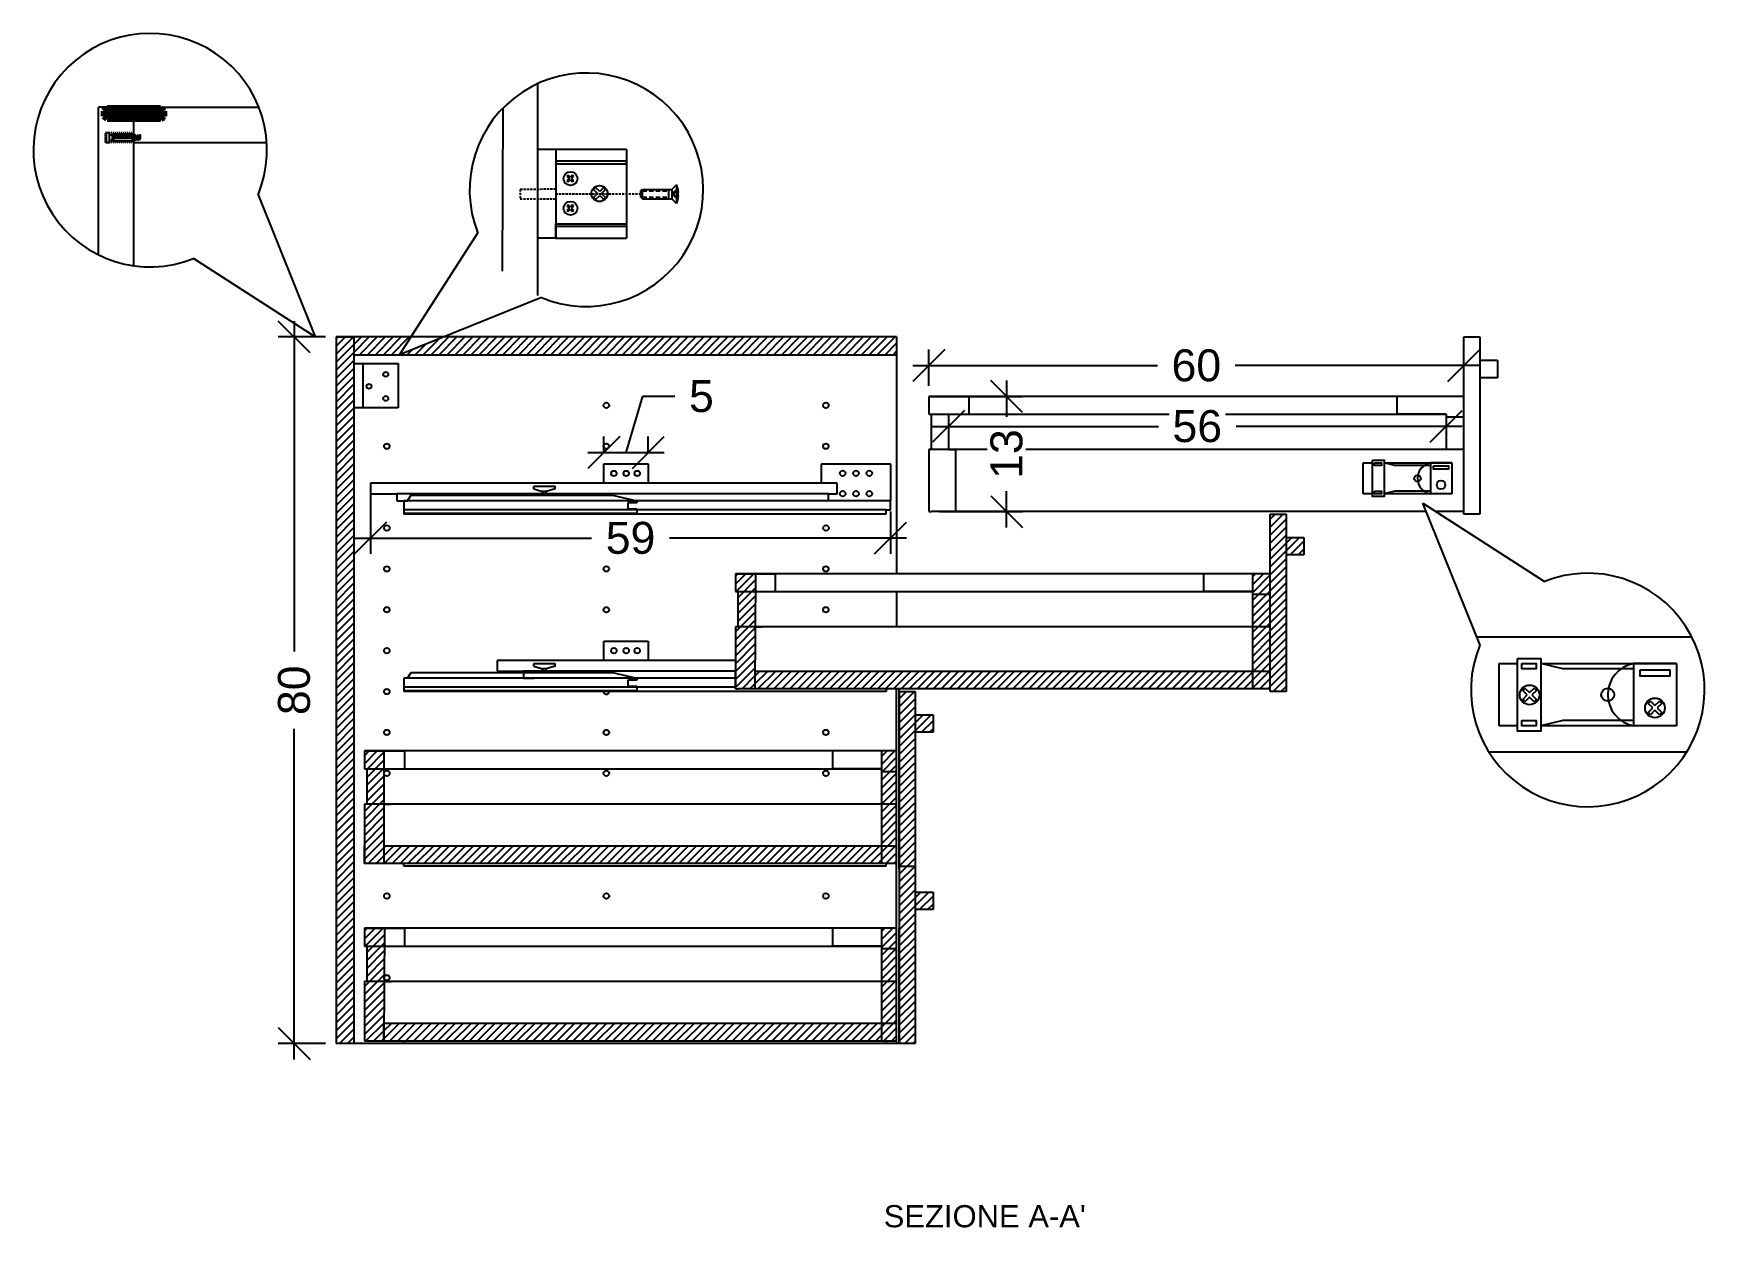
# Model space of a CAD drawing. Header units: millimetres. Extents: x 41 to 499, y 1474 to 1753.
# Drawn here: x 310.1 to 498.5, y 1618.8 to 1753.5 of the extents above; entities that cross this region are included whole.
import ezdxf

# ---------------------------------------------------------------- set-up
doc = ezdxf.new("R2010")
doc.units = ezdxf.units.MM
for name, pattern in [('HIDDEN', [0.375, 0.25, -0.125]), ('HIDDEN2', [0.1875, 0.125, -0.0625]), ('TRATTEGGIATO', [0.75, 0.5, -0.25])]:
    doc.linetypes.add(name, pattern=pattern)
for name, color, linetype in [('ARREDI', 1, 'Continuous'), ('CAMPITURE', 4, 'Continuous'), ('DETTAGLI', 9, 'Continuous'), ('QUOTE', 3, 'Continuous'), ('TRATTEGGIO', 5, 'HIDDEN'), ('VITI E CERNIERE', 8, 'Continuous')]:
    doc.layers.add(name, color=color, linetype=linetype)
doc.styles.add('ARIAL', font='arial.ttf')
doc.dimstyles.new('TICK_36', dxfattribs={"dimtxt": 3.6, "dimasz": 3.6, "dimexe": 1.8, "dimexo": 1.2, "dimgap": 1.8, "dimtad": 0, "dimdec": 0, "dimzin": 0, "dimdsep": 46, "dimtxsty": 'ARIAL', "dimblk": 'OBLIQUE', "dimcen": 1.8, "dimdle": 1.8, "dimclrd": 256, "dimclrt": 256, "dimadec": 0, "dimazin": 0, "dimtfac": 1, "dimtdec": 0, "dimtmove": 1, "dimatfit": 3, "dimldrblk": 'OPEN90', "dimfxl": 1, "dimtfill": 1, "dimtolj": 1, "dimtzin": 0, "dimarcsym": 0})

# ---------------------------------------------------------------- blocks, each defined once
blk = doc.blocks.new('tassello')
at = {"layer": 'VITI E CERNIERE', "linetype": 'ByBlock', "lineweight": 100}
for p, q in [((0, 0.51), (0.21, 0.7)), ((0, 0.51), (0, 0.18)), ((0.21, 0), (0, 0.18)), ((0.21, 0.7), (3.71, 0.7)), ((0.21, 0.7), (0.21, 0)), ((0.21, 0.7), (0.21, 0.52)), ((0.21, 0.52), (0.75, 0.52)), ((0.21, 0.35), (0.9, 0.35)), ((0.9, 0.17), (0.21, 0.17)), ((0.75, 0.52), (3.71, 0.52)), ((0.9, 0.35), (0.9, 0.35)), ((0.9, 0.35), (3.71, 0.35)), ((0.9, 0.17), (3.71, 0.17)), ((3.92, 0.51), (3.71, 0.7)), ((3.71, 0.7), (3.71, 0)), ((3.71, 0), (3.92, 0.18)), ((3.92, 0.51), (3.92, 0.18)), ((3.71, 0), (0.21, 0))]:
    blk.add_line(p, q, dxfattribs=at)
blk = doc.blocks.new('vitetassello')
at = {"layer": 'VITI E CERNIERE'}
for p, q in [((-0.13, 0.382), (-0.13, 1.582)), ((-0.13, 1.582), (-0.056, 1.582)), ((-0.13, 1.502), (0.312, 1.502)), ((-0.091, 0.462), (-0.091, 1.502)), ((-0.056, 1.758), (-0.056, 1.582)), ((-0.056, 1.582), (0.227, 1.582)), ((0.058, 0.462), (0.058, 1.502)), ((0.128, 0.462), (0.128, 1.502)), ((0.227, 1.582), (0.239, 1.582)), ((0.239, 1.758), (0.239, 1.582)), ((0.239, 1.582), (0.312, 1.582)), ((0.27, 1.502), (0.27, 0.462)), ((0.312, 1.582), (0.312, 0.382)), ((0.312, 1.502), (0.312, 1.502)), ((-0.13, 0.462), (0.312, 0.462)), ((0.312, 0.382), (-0.13, 0.382)), ((0, 0.348), (0, 0.271)), ((0, 0.212), (0, 0.136)), ((0, 0.077), (0, 0)), ((0.093, 0.462), (0.058, 0.462)), ((0.076, 0.462), (0.111, 0.462)), ((0.093, 0.462), (0.128, 0.462)), ((0.186, 0.382), (0.186, 0.357)), ((0.186, 0.298), (0.186, 0.221)), ((0.186, 0.162), (0.186, 0.086)), ((0.186, 0), (0.186, 0.027)), ((0, 0), (0.186, 0))]:
    blk.add_line(p, q, dxfattribs=at)
blk.add_lwpolyline([(0.364, 1.758), (0.364, 1.935), (-0.181, 1.935), (-0.181, 1.758)], close=True, dxfattribs=at)
for points in [[(-0.057, 0.271), (0, 0.212), (0.186, 0.162), (0.243, 0.162), (-0.057, 0.271), (0, 0.271), (0.186, 0.221), (0.243, 0.162)], [(-0.057, 0.136), (0, 0.077), (0.186, 0.027), (0.243, 0.027), (-0.057, 0.136), (0, 0.136), (0.186, 0.086), (0.243, 0.027)], [(-0.033, 0.382), (0, 0.348), (0.186, 0.298), (0.243, 0.298), (0.012, 0.382)], [(0.093, 0.382), (0.186, 0.357), (0.243, 0.298)]]:
    blk.add_lwpolyline(points, dxfattribs=at)
blk = doc.blocks.new('_Oblique')
at = {"color": 0, "linetype": 'ByBlock', "lineweight": -2}
blk.add_line((-0.5, -0.5), (0.5, 0.5), dxfattribs=at)
blk = doc.blocks.new('*D27')
at = {"layer": 'Defpoints', "color": 0, "transparency": 16777216}
for p in [(471.36, 1716.03), (411.06, 1712.55), (471.36, 1712.55)]:
    blk.add_point(p, dxfattribs=at)
at = {"layer": 'QUOTE', "color": 0, "lineweight": -2, "transparency": 16777216}
for p, q in [((411.06, 1713.75), (411.06, 1717.83)), ((471.36, 1713.75), (471.36, 1717.83))]:
    blk.add_line(p, q, dxfattribs=at)
at = {"layer": 'QUOTE', "lineweight": -2, "transparency": 16777216}
for p, q in [((409.26, 1716.03), (436.83, 1716.03)), ((473.16, 1716.03), (445.6, 1716.03))]:
    blk.add_line(p, q, dxfattribs=at)
at = {"layer": 'QUOTE', "lineweight": -2, "transparency": 16777216, "xscale": 3.6, "yscale": 3.6, "zscale": 3.6, "rotation": 180}
blk.add_blockref('_Oblique', (411.06, 1716.03), dxfattribs=at)
at = {"layer": 'QUOTE', "lineweight": -2, "transparency": 16777216, "xscale": 3.6, "yscale": 3.6, "zscale": 3.6}
blk.add_blockref('_Oblique', (471.36, 1716.03), dxfattribs=at)
at = {"layer": 'QUOTE', "transparency": 16777216, "insert": (441.21, 1716.03), "char_height": 3.6, "attachment_point": 5, "style": 'ARIAL', "bg_fill": 3, "box_fill_scale": 1.1, "bg_fill_color": 256, "bg_fill_true_color": 13158600, "bg_fill_transparency": 0}
blk.add_mtext('\\A1;60', dxfattribs=at)
blk = doc.blocks.new('_Open90')
at = {"color": 0, "linetype": 'ByBlock', "lineweight": -2}
for p, q in [((0, 0), (-1, 0)), ((-0.5, 0.5), (0, 0)), ((0, 0), (-0.5, -0.5))]:
    blk.add_line(p, q, dxfattribs=at)
blk = doc.blocks.new('*D28')
at = {"layer": 'Defpoints', "color": 0, "transparency": 16777216}
for p in [(411.06, 1712.55), (411.06, 1699.55), (419.82, 1699.55)]:
    blk.add_point(p, dxfattribs=at)
at = {"layer": 'QUOTE', "lineweight": -2, "transparency": 16777216}
for p, q in [((419.82, 1714.35), (419.82, 1710.26)), ((419.82, 1697.75), (419.82, 1701.84))]:
    blk.add_line(p, q, dxfattribs=at)
at = {"layer": 'QUOTE', "color": 0, "lineweight": -2, "transparency": 16777216}
for p, q in [((412.26, 1712.55), (421.62, 1712.55)), ((412.26, 1699.55), (421.62, 1699.55))]:
    blk.add_line(p, q, dxfattribs=at)
at = {"layer": 'QUOTE', "lineweight": -2, "transparency": 16777216, "xscale": 3.6, "yscale": 3.6, "zscale": 3.6}
for p, rotation in [((419.82, 1712.55), 90), ((419.82, 1699.55), 270)]:
    blk.add_blockref('_Oblique', p, dxfattribs=dict(at, rotation=rotation))
at = {"layer": 'QUOTE', "transparency": 16777216, "insert": (419.82, 1706.05), "char_height": 3.6, "attachment_point": 5, "rotation": 90, "style": 'ARIAL', "bg_fill": 3, "box_fill_scale": 1.1, "bg_fill_color": 256, "bg_fill_true_color": 13158600, "bg_fill_transparency": 0}
blk.add_mtext('\\A1;13', dxfattribs=at)
blk = doc.blocks.new('*D29')
at = {"layer": 'Defpoints', "color": 0, "transparency": 16777216}
for p in [(413.26, 1710.55), (469.36, 1710.55), (469.36, 1709.17)]:
    blk.add_point(p, dxfattribs=at)
at = {"layer": 'QUOTE', "lineweight": -2, "transparency": 16777216}
for p, q in [((411.46, 1709.17), (436.94, 1709.17)), ((471.16, 1709.17), (445.69, 1709.17))]:
    blk.add_line(p, q, dxfattribs=at)
at = {"layer": 'QUOTE', "color": 0, "lineweight": -2, "transparency": 16777216}
for p, q in [((413.26, 1709.35), (413.26, 1707.37)), ((469.36, 1709.35), (469.36, 1707.37))]:
    blk.add_line(p, q, dxfattribs=at)
at = {"layer": 'QUOTE', "lineweight": -2, "transparency": 16777216, "xscale": 3.6, "yscale": 3.6, "zscale": 3.6, "rotation": 180}
blk.add_blockref('_Oblique', (413.26, 1709.17), dxfattribs=at)
at = {"layer": 'QUOTE', "lineweight": -2, "transparency": 16777216, "xscale": 3.6, "yscale": 3.6, "zscale": 3.6}
blk.add_blockref('_Oblique', (469.36, 1709.17), dxfattribs=at)
at = {"layer": 'QUOTE', "transparency": 16777216, "insert": (441.31, 1709.17), "char_height": 3.6, "attachment_point": 5, "style": 'ARIAL', "bg_fill": 3, "box_fill_scale": 1.1, "bg_fill_color": 256, "bg_fill_true_color": 13158600, "bg_fill_transparency": 0}
blk.add_mtext('\\A1;56', dxfattribs=at)
blk = doc.blocks.new('*D30')
at = {"layer": 'Defpoints', "color": 0, "transparency": 16777216}
for p in [(344.22, 1719.25), (339.49, 1639.55), (344.22, 1639.55)]:
    blk.add_point(p, dxfattribs=at)
at = {"layer": 'QUOTE', "lineweight": -2, "transparency": 16777216}
for p, q in [((339.49, 1721.05), (339.49, 1683.77)), ((339.49, 1637.75), (339.49, 1675.03))]:
    blk.add_line(p, q, dxfattribs=at)
at = {"layer": 'QUOTE', "color": 0, "lineweight": -2, "transparency": 16777216}
for p, q in [((343.02, 1719.25), (337.69, 1719.25)), ((343.02, 1639.55), (337.69, 1639.55))]:
    blk.add_line(p, q, dxfattribs=at)
at = {"layer": 'QUOTE', "lineweight": -2, "transparency": 16777216, "xscale": 3.6, "yscale": 3.6, "zscale": 3.6}
for p, rotation in [((339.49, 1719.25), 90), ((339.49, 1639.55), 270)]:
    blk.add_blockref('_Oblique', p, dxfattribs=dict(at, rotation=rotation))
at = {"layer": 'QUOTE', "transparency": 16777216, "insert": (339.49, 1679.4), "char_height": 3.6, "attachment_point": 5, "rotation": 90, "style": 'ARIAL', "bg_fill": 3, "box_fill_scale": 1.1, "bg_fill_color": 256, "bg_fill_true_color": 13158600, "bg_fill_transparency": 0}
blk.add_mtext('\\A1;80', dxfattribs=at)
blk = doc.blocks.new('*D31')
at = {"layer": 'Defpoints', "color": 0, "transparency": 16777216}
for p in [(379.42, 1706.23), (374.42, 1704.95), (379.42, 1704.95)]:
    blk.add_point(p, dxfattribs=at)
at = {"layer": 'QUOTE', "lineweight": -2, "transparency": 16777216}
for p, q in [((376.92, 1706.23), (378.81, 1712.56)), ((378.81, 1712.56), (382.41, 1712.56)), ((372.62, 1706.23), (381.22, 1706.23))]:
    blk.add_line(p, q, dxfattribs=at)
at = {"layer": 'QUOTE', "color": 0, "lineweight": -2, "transparency": 16777216}
for p, q in [((374.42, 1706.15), (374.42, 1708.03)), ((379.42, 1706.15), (379.42, 1708.03))]:
    blk.add_line(p, q, dxfattribs=at)
at = {"layer": 'QUOTE', "lineweight": -2, "transparency": 16777216, "xscale": 3.6, "yscale": 3.6, "zscale": 3.6, "rotation": 180}
blk.add_blockref('_Oblique', (374.42, 1706.23), dxfattribs=at)
at = {"layer": 'QUOTE', "lineweight": -2, "transparency": 16777216, "xscale": 3.6, "yscale": 3.6, "zscale": 3.6}
blk.add_blockref('_Oblique', (379.42, 1706.23), dxfattribs=at)
at = {"layer": 'QUOTE', "transparency": 16777216, "insert": (385.41, 1712.56), "char_height": 3.6, "attachment_point": 5, "style": 'ARIAL', "bg_fill": 3, "box_fill_scale": 1.1, "bg_fill_color": 256, "bg_fill_true_color": 13158600, "bg_fill_transparency": 0}
blk.add_mtext('\\A1;5', dxfattribs=at)
blk = doc.blocks.new('*D32')
at = {"layer": 'Defpoints', "color": 0, "transparency": 16777216}
for p in [(348.1, 1702.75), (406.73, 1700.75), (406.73, 1696.57)]:
    blk.add_point(p, dxfattribs=at)
at = {"layer": 'QUOTE', "color": 0, "lineweight": -2, "transparency": 16777216}
for p, q in [((348.1, 1701.55), (348.1, 1694.77)), ((406.73, 1699.55), (406.73, 1694.77))]:
    blk.add_line(p, q, dxfattribs=at)
at = {"layer": 'QUOTE', "lineweight": -2, "transparency": 16777216}
for p, q in [((346.3, 1696.57), (373.03, 1696.57)), ((408.53, 1696.57), (381.8, 1696.57))]:
    blk.add_line(p, q, dxfattribs=at)
at = {"layer": 'QUOTE', "lineweight": -2, "transparency": 16777216, "xscale": 3.6, "yscale": 3.6, "zscale": 3.6, "rotation": 180}
blk.add_blockref('_Oblique', (348.1, 1696.57), dxfattribs=at)
at = {"layer": 'QUOTE', "lineweight": -2, "transparency": 16777216, "xscale": 3.6, "yscale": 3.6, "zscale": 3.6}
blk.add_blockref('_Oblique', (406.73, 1696.57), dxfattribs=at)
at = {"layer": 'QUOTE', "transparency": 16777216, "insert": (377.42, 1696.57), "char_height": 3.6, "attachment_point": 5, "style": 'ARIAL', "bg_fill": 3, "box_fill_scale": 1.1, "bg_fill_color": 256, "bg_fill_true_color": 13158600, "bg_fill_transparency": 0}
blk.add_mtext('\\A1;59', dxfattribs=at)

msp = doc.modelspace()

# ---------------------------------------------------------------- hatches: boundary and pattern name
at = {"layer": 'CAMPITURE'}
h = msp.add_hatch(dxfattribs=at)
h.set_pattern_fill('ANSI31', color=256, scale=0.2)
h.paths.add_polyline_path([(346.22, 1719.25), (344.22, 1719.25), (344.22, 1639.55), (346.22, 1639.55)])
h = msp.add_hatch(dxfattribs=at)
h.set_pattern_fill('ANSI31', color=256, scale=0.2)
h.paths.add_polyline_path([(407.42, 1719.25), (356.32, 1719.25), (351.36, 1717.25), (407.42, 1717.25)])
h.paths.add_polyline_path([(352.65, 1719.25), (346.22, 1719.25), (346.22, 1717.25), (351.36, 1717.25)])
h = msp.add_hatch(dxfattribs=at)
h.set_pattern_fill('ANSI31', color=256, scale=0.2)
h.paths.add_polyline_path([(451.34, 1699.25), (449.54, 1699.25), (449.54, 1679.25), (451.34, 1679.25)])
h.paths.add_polyline_path([(453.34, 1696.62), (451.34, 1696.62), (451.34, 1694.66), (453.34, 1694.66)])
h = msp.add_hatch(dxfattribs=at)
h.set_pattern_fill('ANSI31', color=256, scale=0.2)
h.paths.add_polyline_path([(407.42, 1666.55), (405.72, 1666.55), (405.72, 1661.85), (407.42, 1661.85)])
h.paths.add_polyline_path([(407.42, 1670.25), (405.72, 1670.25), (405.72, 1666.55), (407.42, 1666.55)])
h.paths.add_polyline_path([(407.42, 1672.55), (405.72, 1672.55), (405.72, 1670.25), (407.42, 1670.25)])
h.paths.add_polyline_path([(407.42, 1646.55), (405.72, 1646.55), (405.72, 1641.85), (407.42, 1641.85)])
h.paths.add_polyline_path([(407.42, 1650.25), (405.72, 1650.25), (405.72, 1646.55), (407.42, 1646.55)])
h.paths.add_polyline_path([(407.42, 1652.55), (405.72, 1652.55), (405.72, 1650.25), (407.42, 1650.25)])
h.paths.add_polyline_path([(449.54, 1686.55), (447.54, 1686.55), (447.54, 1681.55), (449.54, 1681.55)])
h.paths.add_polyline_path([(449.54, 1690.25), (447.54, 1690.25), (447.54, 1686.55), (449.54, 1686.55)])
h.paths.add_polyline_path([(449.54, 1692.55), (447.54, 1692.55), (447.54, 1690.25), (449.54, 1690.25)])
h.paths.add_polyline_path([(391.47, 1686.55), (391.44, 1686.55), (389.24, 1686.55), (389.24, 1679.55), (389.54, 1679.55), (391.44, 1679.55)])
h.paths.add_polyline_path([(391.48, 1690.55), (389.54, 1690.55), (389.54, 1686.55), (391.47, 1686.55)])
h.paths.add_polyline_path([(391.49, 1692.55), (389.24, 1692.55), (389.24, 1690.55), (391.48, 1690.55)])
h = msp.add_hatch(dxfattribs=at)
h.set_pattern_fill('ANSI31', color=256, scale=0.2)
h.paths.add_polyline_path([(449.54, 1681.55), (391.44, 1681.55), (391.44, 1679.55), (449.54, 1679.55)])
h.paths.add_polyline_path([(407.42, 1641.85), (349.62, 1641.85), (349.62, 1639.85), (407.42, 1639.85)])
h.paths.add_polyline_path([(407.42, 1661.85), (349.62, 1661.85), (349.62, 1659.85), (407.42, 1659.85)])
h.paths.add_polyline_path([(349.62, 1672.55), (347.42, 1672.55), (347.42, 1670.55), (349.62, 1670.55)])
h.paths.add_polyline_path([(349.62, 1670.55), (347.72, 1670.55), (347.72, 1666.55), (349.62, 1666.55)])
h.paths.add_polyline_path([(349.62, 1666.55), (347.72, 1666.55), (347.42, 1666.55), (347.42, 1659.85), (349.62, 1659.85)])
h = msp.add_hatch(dxfattribs=at)
h.set_pattern_fill('ANSI31', color=256, scale=0.2)
h.paths.add_polyline_path([(409.52, 1659.55), (407.72, 1659.55), (407.72, 1639.55), (409.52, 1639.55)])
h.paths.add_polyline_path([(409.52, 1679.25), (407.72, 1679.25), (407.72, 1659.55), (409.52, 1659.55)])
h.paths.add_polyline_path([(411.52, 1676.62), (409.52, 1676.62), (409.52, 1674.66), (411.52, 1674.66)])
h.paths.add_polyline_path([(411.52, 1656.62), (409.52, 1656.62), (409.52, 1654.66), (411.52, 1654.66)])
h = msp.add_hatch(dxfattribs=at)
h.set_pattern_fill('ANSI31', color=256, scale=0.2)
h.paths.add_polyline_path([(349.65, 1646.55), (349.62, 1646.55), (347.42, 1646.55), (347.42, 1639.85), (349.62, 1639.85), (349.62, 1641.85), (349.63, 1641.85)])
h.paths.add_polyline_path([(349.66, 1650.55), (347.72, 1650.55), (347.72, 1646.55), (349.65, 1646.55), (349.65, 1646.85, -0.096387), (349.63, 1646.97, -0.098374), (349.65, 1647.08)])
h.paths.add_polyline_path([(349.67, 1652.55), (347.42, 1652.55), (347.42, 1650.55), (349.66, 1650.55)])

# ---------------------------------------------------------------- linework, layer by layer
at = {"layer": 'ARREDI'}
for p, q in [((366.98, 1723.92), (366.98, 1747.84)), ((321.42, 1745.17), (317.42, 1745.17)), ((317.42, 1728.53), (317.42, 1745.17)), ((321.42, 1727.3), (321.42, 1745.17)), ((321.42, 1745.17), (335.5, 1745.17)), ((362.98, 1726.68), (363.05, 1745.08)), ((321.42, 1741.17), (336.4, 1741.17)), ((407.42, 1719.25), (344.22, 1719.25)), ((344.22, 1719.25), (344.22, 1639.55)), ((344.22, 1719.25), (346.22, 1719.25)), ((346.22, 1719.25), (346.22, 1639.55)), ((346.22, 1719.25), (346.22, 1717.25)), ((407.42, 1719.25), (407.42, 1699.25)), ((471.36, 1719.25), (473.16, 1719.25)), ((471.36, 1699.25), (471.36, 1719.25)), ((473.16, 1719.25), (473.16, 1699.25)), ((346.22, 1717.25), (407.42, 1717.25)), ((473.16, 1716.62), (475.16, 1716.62)), ((475.16, 1716.62), (475.16, 1714.66)), ((475.16, 1714.66), (473.16, 1714.66)), ((411.36, 1712.55), (411.06, 1712.55)), ((411.06, 1712.55), (411.06, 1710.55)), ((411.06, 1712.55), (411.06, 1710.55)), ((411.06, 1712.55), (415.56, 1712.55)), ((471.36, 1712.55), (411.36, 1712.55)), ((415.56, 1712.55), (415.56, 1710.55)), ((463.86, 1710.55), (463.86, 1712.55)), ((471.36, 1699.55), (471.36, 1712.55)), ((411.06, 1710.55), (469.36, 1710.55)), ((411.06, 1710.55), (413.26, 1710.55)), ((411.36, 1706.55), (411.36, 1710.55)), ((413.26, 1710.55), (413.26, 1706.55)), ((469.36, 1710.55), (463.86, 1710.55)), ((469.36, 1710.55), (469.36, 1706.55)), ((469.36, 1710.55), (469.36, 1710.25)), ((469.36, 1710.25), (471.36, 1710.25)), ((411.06, 1706.55), (411.06, 1699.55)), ((471.36, 1706.55), (411.06, 1706.55)), ((413.26, 1706.55), (414.06, 1706.55)), ((414.06, 1706.55), (414.06, 1699.55)), ((411.06, 1699.55), (411.36, 1699.55)), ((467.12, 1699.55), (411.36, 1699.55)), ((471.36, 1699.55), (468.22, 1699.55)), ((471.36, 1699.25), (471.36, 1699.55)), ((407.42, 1699.25), (407.42, 1692.55)), ((449.54, 1699.25), (451.34, 1699.25)), ((449.54, 1679.25), (449.54, 1699.25)), ((451.34, 1699.25), (451.34, 1679.25)), ((473.16, 1699.25), (471.36, 1699.25)), ((451.34, 1696.62), (453.34, 1696.62)), ((453.34, 1696.62), (453.34, 1694.66)), ((453.34, 1694.66), (451.34, 1694.66)), ((389.54, 1692.55), (389.24, 1692.55)), ((389.24, 1692.55), (389.24, 1690.55)), ((389.24, 1692.55), (389.24, 1690.55)), ((389.24, 1692.55), (393.74, 1692.55)), ((449.54, 1692.55), (389.54, 1692.55)), ((391.49, 1692.55), (391.44, 1679.55)), ((393.74, 1692.55), (393.74, 1690.55)), ((442.04, 1690.55), (442.04, 1692.55)), ((447.54, 1692.55), (447.54, 1679.55)), ((449.54, 1679.55), (449.54, 1692.55)), ((389.24, 1690.55), (447.54, 1690.55)), ((389.24, 1690.55), (391.44, 1690.55)), ((389.54, 1686.55), (389.54, 1690.55)), ((407.42, 1690.55), (407.42, 1686.55)), ((447.54, 1690.55), (442.04, 1690.55)), ((447.54, 1690.55), (447.54, 1690.25)), ((447.54, 1690.25), (449.54, 1690.25)), ((449.54, 1686.55), (389.24, 1686.55)), ((389.24, 1686.55), (389.24, 1679.55)), ((391.44, 1686.55), (392.24, 1686.55)), ((497.08, 1685.39), (472.83, 1685.39)), ((389.24, 1679.55), (389.24, 1681.55)), ((391.44, 1681.55), (449.54, 1681.55)), ((389.24, 1679.55), (389.54, 1679.55)), ((449.54, 1679.55), (389.54, 1679.55)), ((407.42, 1639.55), (407.42, 1679.55)), ((407.72, 1659.25), (407.72, 1679.55)), ((407.72, 1679.25), (407.72, 1639.55)), ((407.72, 1679.25), (409.52, 1679.25)), ((409.52, 1679.25), (409.52, 1659.25)), ((449.54, 1679.25), (449.54, 1679.55)), ((451.34, 1679.25), (449.54, 1679.25)), ((409.52, 1676.62), (411.52, 1676.62)), ((411.52, 1676.62), (411.52, 1674.66)), ((411.52, 1674.66), (409.52, 1674.66)), ((347.72, 1672.55), (347.42, 1672.55)), ((347.42, 1672.55), (347.42, 1670.55)), ((347.42, 1672.55), (347.42, 1670.55)), ((347.42, 1672.55), (351.92, 1672.55)), ((407.42, 1672.55), (347.72, 1672.55)), ((349.62, 1672.55), (349.62, 1659.85)), ((351.92, 1672.55), (351.92, 1670.55)), ((400.22, 1670.55), (400.22, 1672.55)), ((405.72, 1672.55), (405.72, 1659.85)), ((407.72, 1659.55), (407.72, 1672.55)), ((496.47, 1672.4), (474.21, 1672.4)), ((347.42, 1670.55), (405.72, 1670.55)), ((347.42, 1670.55), (349.62, 1670.55)), ((347.72, 1666.55), (347.72, 1670.55)), ((405.72, 1670.55), (400.22, 1670.55)), ((405.72, 1670.55), (405.72, 1670.25)), ((405.72, 1670.25), (407.42, 1670.25)), ((347.42, 1666.55), (347.42, 1659.85)), ((407.42, 1666.55), (347.42, 1666.55)), ((349.62, 1666.55), (350.42, 1666.55)), ((347.42, 1659.85), (347.42, 1661.85)), ((349.62, 1661.85), (407.42, 1661.85)), ((407.42, 1659.85), (347.42, 1659.85)), ((407.72, 1659.25), (407.72, 1659.55)), ((407.72, 1659.55), (409.52, 1659.55)), ((409.52, 1659.55), (409.52, 1639.55)), ((409.52, 1659.25), (409.52, 1639.55)), ((409.52, 1656.62), (411.52, 1656.62)), ((411.52, 1656.62), (411.52, 1654.66)), ((411.52, 1654.66), (409.52, 1654.66)), ((347.72, 1652.55), (347.42, 1652.55)), ((347.42, 1652.55), (347.42, 1650.55)), ((347.42, 1652.55), (347.42, 1650.55)), ((347.42, 1652.55), (351.92, 1652.55)), ((407.42, 1652.55), (347.72, 1652.55)), ((349.67, 1652.55), (349.62, 1639.85)), ((351.92, 1652.55), (351.92, 1650.55)), ((400.22, 1650.55), (400.22, 1652.55)), ((405.72, 1652.55), (405.72, 1639.85)), ((407.72, 1639.55), (407.72, 1652.55)), ((347.42, 1650.55), (405.72, 1650.55)), ((347.42, 1650.55), (349.62, 1650.55)), ((347.72, 1646.55), (347.72, 1650.55)), ((405.72, 1650.55), (400.22, 1650.55)), ((405.72, 1650.55), (405.72, 1650.25)), ((405.72, 1650.25), (407.42, 1650.25)), ((347.42, 1646.55), (347.42, 1639.85)), ((407.42, 1646.55), (347.42, 1646.55)), ((349.62, 1646.55), (350.42, 1646.55)), ((349.62, 1639.85), (349.62, 1641.85)), ((349.62, 1641.85), (407.42, 1641.85)), ((409.52, 1639.55), (344.22, 1639.55)), ((347.42, 1639.85), (407.42, 1639.85)), ((407.42, 1639.55), (351.87, 1639.55))]:
    msp.add_line(p, q, dxfattribs=at)
for centre in [(374.69, 1711.54), (399.44, 1711.54), (349.94, 1706.93), (374.69, 1706.93), (399.44, 1706.93), (349.95, 1697.7), (374.7, 1697.7), (399.45, 1697.7), (349.94, 1693.09), (349.94, 1693.09), (374.69, 1693.09), (374.69, 1693.09), (399.44, 1693.09), (399.44, 1693.09), (349.94, 1688.48), (349.94, 1688.48), (374.69, 1688.48), (374.69, 1688.48), (399.44, 1688.48), (399.44, 1688.48), (349.94, 1683.86), (349.94, 1683.86), (349.94, 1679.25), (349.94, 1679.25), (349.94, 1674.64), (349.94, 1674.64), (374.69, 1674.64), (374.69, 1674.64), (399.44, 1674.64), (399.44, 1674.64), (349.94, 1670.03), (349.94, 1670.03), (374.69, 1670.03), (374.69, 1670.03), (399.44, 1670.03), (399.44, 1670.03), (349.94, 1656.19), (349.94, 1656.19), (374.69, 1656.19), (374.69, 1656.19), (399.44, 1656.19), (399.44, 1656.19), (349.94, 1646.97)]:
    msp.add_circle(centre, 0.308, dxfattribs=at)
msp.add_arc((374.69, 1679.25), 0.308, 180.3187, 359.6813, dxfattribs=at)
msp.add_arc((374.69, 1679.25), 0.308, 180.3187, 359.6813, dxfattribs=at)
at = {"layer": 'CAMPITURE', "linetype": 'Continuous'}
for p, q in [((322.19, 1745.14), (322.23, 1745.17)), ((323.09, 1745.14), (323.12, 1745.17)), ((323.99, 1745.14), (324.02, 1745.17)), ((324.87, 1745.12), (324.92, 1745.17))]:
    msp.add_line(p, q, dxfattribs=at)
at = {"layer": 'DETTAGLI'}
for p, q in [((335.42, 1735.27), (341.87, 1719.25)), ((351.36, 1717.25), (360.21, 1730.98)), ((341.87, 1719.25), (328.14, 1728.1)), ((367.38, 1723.7), (351.36, 1717.25)), ((466.73, 1700.51), (480.46, 1691.66)), ((473.19, 1684.49), (466.73, 1700.51))]:
    msp.add_line(p, q, dxfattribs=at)
for centre, start, end in [((323.26, 1740.33), 337.3881, 291.7577), ((372.44, 1735.86), 247.3881, 201.7577), ((485.34, 1679.43), 157.3881, 111.7577)]:
    msp.add_arc(centre, 13.17, start, end, dxfattribs=at)
at = {"layer": 'TRATTEGGIO', "linetype": 'HIDDEN2'}
for p, q in [((321.42, 1745.14), (324.87, 1745.14)), ((324.87, 1745.14), (324.87, 1743.78)), ((321.42, 1743.76), (324.87, 1743.76)), ((318.22, 1741.2), (318.22, 1742.28)), ((321.42, 1742.28), (318.22, 1742.28)), ((321.42, 1741.2), (318.22, 1741.2))]:
    msp.add_line(p, q, dxfattribs=at)
at = {"layer": 'TRATTEGGIO'}
for p, q in [((368.98, 1735.91), (364.96, 1735.9)), ((364.96, 1735.9), (364.96, 1734.84)), ((378.59, 1735.37), (368.98, 1735.37)), ((364.96, 1734.84), (368.98, 1734.84))]:
    msp.add_line(p, q, dxfattribs=at)
at = {"layer": 'VITI E CERNIERE'}
for p, q in [((368.98, 1740.4), (366.98, 1740.4)), ((368.98, 1740.4), (368.98, 1730.4)), ((376.98, 1740.4), (368.98, 1740.4)), ((368.98, 1740.4), (368.98, 1738.8)), ((376.98, 1739.1), (368.98, 1739.1)), ((376.98, 1740.4), (376.98, 1730.4)), ((376.98, 1738.8), (376.98, 1739.1)), ((368.98, 1738.8), (376.98, 1738.8)), ((370.37, 1737.51), (370.24, 1737.38)), ((370.24, 1737.38), (370.5, 1737.13)), ((370.63, 1737.25), (370.37, 1737.51)), ((370.88, 1737.51), (370.63, 1737.25)), ((370.75, 1737.13), (371.01, 1737.38)), ((371.01, 1737.38), (370.88, 1737.51)), ((370.5, 1737.13), (370.24, 1736.87)), ((370.24, 1736.87), (370.37, 1736.74)), ((370.37, 1736.74), (370.63, 1737)), ((370.63, 1737), (370.88, 1736.74)), ((371.01, 1736.87), (370.75, 1737.13)), ((370.88, 1736.74), (371.01, 1736.87)), ((373.48, 1736.1), (373.26, 1735.88)), ((373.26, 1735.88), (373.71, 1735.43)), ((373.71, 1735.43), (373.26, 1734.98)), ((373.94, 1735.65), (373.48, 1736.1)), ((374.39, 1736.1), (373.94, 1735.65)), ((374.16, 1735.43), (374.61, 1735.88)), ((374.61, 1734.98), (374.16, 1735.43)), ((374.61, 1735.88), (374.39, 1736.1)), ((370.37, 1734.17), (370.24, 1734.04)), ((370.24, 1734.04), (370.5, 1733.79)), ((370.5, 1733.79), (370.24, 1733.53)), ((370.24, 1733.53), (370.37, 1733.4)), ((370.63, 1733.91), (370.37, 1734.17)), ((370.37, 1733.4), (370.63, 1733.66)), ((370.88, 1734.17), (370.63, 1733.91)), ((370.63, 1733.66), (370.88, 1733.4)), ((370.75, 1733.79), (371.01, 1734.04)), ((371.01, 1733.53), (370.75, 1733.79)), ((371.01, 1734.04), (370.88, 1734.17)), ((370.88, 1733.4), (371.01, 1733.53)), ((373.26, 1734.98), (373.48, 1734.75)), ((373.48, 1734.75), (373.94, 1735.2)), ((373.94, 1735.2), (374.39, 1734.75)), ((374.39, 1734.75), (374.61, 1734.98)), ((368.98, 1730.4), (368.98, 1732)), ((368.98, 1732), (376.98, 1732)), ((376.98, 1731.7), (368.98, 1731.7)), ((376.98, 1732), (376.98, 1731.7)), ((368.98, 1730.4), (366.98, 1730.4)), ((368.98, 1730.4), (376.98, 1730.4)), ((346.22, 1716.25), (350.42, 1716.25)), ((346.22, 1716.25), (347.22, 1716.25)), ((346.22, 1716.25), (351.22, 1716.25)), ((346.22, 1716.25), (347.22, 1716.25)), ((347.22, 1716.25), (347.22, 1711.25)), ((351.22, 1716.25), (351.22, 1711.25)), ((351.22, 1711.25), (346.22, 1711.25)), ((374.42, 1702.75), (374.42, 1704.95)), ((374.42, 1704.95), (379.42, 1704.95)), ((379.42, 1704.95), (379.42, 1702.75)), ((398.95, 1702.75), (398.95, 1704.95)), ((398.95, 1704.95), (406.73, 1704.95)), ((406.73, 1704.95), (406.73, 1700.75)), ((460.02, 1701.55), (460.02, 1705.05)), ((460.02, 1705.05), (461.05, 1705.05)), ((462.37, 1705.05), (470.02, 1705.05)), ((463.6, 1704.75), (462.37, 1705.05)), ((467.6, 1704.75), (463.6, 1704.75)), ((470.02, 1705.05), (467.6, 1705.05)), ((467.6, 1705.05), (467.6, 1701.55)), ((467.6, 1705.05), (467.6, 1704.75)), ((470.02, 1705.05), (470.02, 1701.55)), ((400.73, 1702.75), (348.1, 1702.75)), ((348.1, 1702.75), (348.1, 1701.55)), ((348.1, 1701.55), (351.06, 1701.55)), ((399.73, 1701.55), (351.06, 1701.55)), ((351.06, 1701.55), (351.06, 1700.75)), ((352.26, 1700.75), (352.76, 1701.55)), ((352.68, 1701.42), (375.4, 1701.42)), ((366.51, 1702.12), (366.51, 1702.42)), ((366.51, 1702.42), (368.91, 1702.42)), ((366.51, 1702.12), (367.51, 1701.82)), ((367.91, 1701.82), (367.51, 1701.82)), ((367.51, 1701.82), (367.51, 1701.42)), ((368.91, 1702.12), (367.91, 1701.82)), ((367.91, 1701.42), (367.91, 1701.82)), ((368.91, 1702.12), (368.91, 1702.42)), ((375.4, 1701.42), (378.11, 1700.75)), ((399.73, 1700.75), (399.73, 1701.55)), ((399.73, 1701.55), (400.73, 1701.55)), ((400.73, 1701.55), (400.73, 1702.75)), ((461.05, 1701.55), (460.02, 1701.55)), ((463.6, 1701.85), (462.37, 1701.55)), ((470.02, 1701.55), (462.37, 1701.55)), ((467.6, 1701.85), (463.6, 1701.85)), ((467.6, 1701.85), (467.6, 1701.55)), ((351.06, 1700.75), (351.87, 1700.75)), ((351.06, 1700.75), (352.26, 1700.75)), ((406.73, 1700.75), (351.87, 1700.75)), ((351.87, 1700.75), (351.87, 1699.75)), ((406.23, 1699.75), (351.87, 1699.75)), ((351.87, 1699.75), (351.87, 1699.25)), ((378.11, 1700.55), (377.11, 1700.55)), ((377.11, 1700.55), (377.11, 1699.85)), ((377.11, 1699.85), (378.11, 1699.85)), ((378.11, 1700.75), (378.11, 1700.55)), ((378.11, 1699.85), (378.11, 1699.34)), ((406.23, 1699.25), (406.23, 1699.75)), ((406.23, 1699.75), (406.73, 1699.75)), ((406.73, 1699.75), (406.73, 1700.75)), ((378.11, 1699.34), (351.87, 1699.34)), ((406.23, 1699.25), (351.87, 1699.25)), ((374.42, 1682.75), (374.42, 1684.95)), ((374.42, 1684.95), (379.42, 1684.95)), ((379.42, 1684.95), (379.42, 1682.75)), ((362.38, 1682.75), (362.38, 1681.55)), ((389.24, 1682.75), (362.38, 1682.75)), ((389.24, 1680.75), (351.87, 1680.75)), ((351.87, 1680.75), (351.87, 1679.75)), ((351.87, 1680.75), (351.87, 1680.75)), ((352.26, 1680.75), (352.68, 1681.42)), ((352.68, 1681.42), (375.4, 1681.42)), ((362.38, 1681.55), (365.34, 1681.55)), ((365.34, 1681.55), (365.34, 1680.75)), ((389.24, 1681.55), (365.34, 1681.55)), ((365.34, 1680.75), (366.54, 1680.75)), ((366.51, 1682.12), (366.51, 1682.42)), ((366.51, 1682.42), (368.91, 1682.42)), ((366.51, 1682.12), (367.51, 1681.82)), ((367.91, 1681.82), (367.51, 1681.82)), ((367.51, 1681.82), (367.51, 1681.42)), ((368.91, 1682.12), (367.91, 1681.82)), ((367.91, 1681.42), (367.91, 1681.82)), ((368.91, 1682.12), (368.91, 1682.42)), ((375.4, 1681.42), (378.11, 1680.75)), ((378.11, 1680.75), (378.11, 1680.55)), ((475.35, 1675.4), (475.35, 1682.4)), ((475.35, 1682.4), (477.42, 1682.4)), ((480.06, 1682.4), (495.35, 1682.4)), ((482.51, 1681.8), (480.06, 1682.4)), ((490.51, 1681.8), (482.51, 1681.8)), ((495.35, 1682.4), (490.51, 1682.4)), ((490.51, 1682.4), (490.51, 1675.4)), ((490.51, 1682.4), (490.51, 1681.8)), ((495.35, 1682.4), (495.35, 1675.4)), ((389.24, 1679.75), (351.87, 1679.75)), ((351.87, 1679.75), (351.87, 1679.25)), ((378.11, 1679.34), (351.87, 1679.34)), ((406.23, 1679.25), (351.87, 1679.25)), ((378.11, 1680.55), (377.11, 1680.55)), ((377.11, 1680.55), (377.11, 1679.85)), ((377.11, 1679.85), (378.11, 1679.85)), ((378.11, 1679.85), (378.11, 1679.34)), ((406.23, 1679.55), (406.23, 1679.25)), ((478, 1679.39), (478.26, 1679.65)), ((478.51, 1678.88), (478, 1679.39)), ((478, 1678.37), (478.51, 1678.88)), ((478.26, 1679.65), (478.77, 1679.13)), ((478.77, 1679.13), (479.28, 1679.65)), ((479.54, 1679.39), (479.02, 1678.88)), ((479.02, 1678.88), (479.54, 1678.37)), ((479.28, 1679.65), (479.54, 1679.39)), ((478.26, 1678.11), (478, 1678.37)), ((478.77, 1678.62), (478.26, 1678.11)), ((479.28, 1678.11), (478.77, 1678.62)), ((479.54, 1678.37), (479.28, 1678.11)), ((492.15, 1677.92), (492.4, 1678.18)), ((492.66, 1677.41), (492.15, 1677.92)), ((492.15, 1676.9), (492.66, 1677.41)), ((492.4, 1676.64), (492.15, 1676.9)), ((492.4, 1678.18), (492.91, 1677.67)), ((492.91, 1677.16), (492.4, 1676.64)), ((492.91, 1677.67), (493.43, 1678.18)), ((493.43, 1676.64), (492.91, 1677.16)), ((493.68, 1677.92), (493.17, 1677.41)), ((493.17, 1677.41), (493.68, 1676.9)), ((493.43, 1678.18), (493.68, 1677.92)), ((493.68, 1676.9), (493.43, 1676.64)), ((477.42, 1675.4), (475.35, 1675.4)), ((482.51, 1676), (480.06, 1675.4)), ((495.35, 1675.4), (480.06, 1675.4)), ((490.51, 1676), (482.51, 1676)), ((490.51, 1676), (490.51, 1675.4)), ((351.87, 1659.55), (351.87, 1659.85)), ((406.23, 1659.55), (351.87, 1659.55)), ((406.23, 1659.55), (406.23, 1659.85)), ((351.87, 1639.55), (351.87, 1639.85)), ((406.23, 1639.85), (406.23, 1639.55))]:
    msp.add_line(p, q, dxfattribs=at)
at = {"layer": 'VITI E CERNIERE', "color": 0, "linetype": 'Continuous'}
for p, q in [((378.59, 1735.73), (378.76, 1735.9)), ((378.59, 1735.02), (378.59, 1735.73)), ((378.76, 1735.9), (382.07, 1735.9)), ((378.76, 1734.84), (378.76, 1735.9)), ((381.75, 1734.84), (381.75, 1735.9)), ((382.6, 1736.43), (382.07, 1735.9)), ((382.07, 1735.9), (382.07, 1734.84)), ((382.6, 1736.43), (382.6, 1734.31)), ((382.74, 1735.58), (382.74, 1735.16)), ((382.81, 1735.58), (382.74, 1735.58)), ((378.59, 1735.02), (378.76, 1734.84)), ((378.76, 1734.84), (382.07, 1734.84)), ((382.6, 1734.31), (382.07, 1734.84)), ((382.81, 1735.16), (382.74, 1735.16))]:
    msp.add_line(p, q, dxfattribs=at)
at = {"layer": 'VITI E CERNIERE', "color": 0, "linetype": 'TRATTEGGIATO'}
for p, q in [((378.76, 1735.73), (381.75, 1735.73)), ((382.3, 1735.58), (382.75, 1735.96)), ((382.3, 1735.58), (382.3, 1735.16)), ((382.3, 1735.58), (382.75, 1735.58)), ((378.76, 1735.02), (381.75, 1735.02)), ((382.3, 1735.16), (382.75, 1735.16)), ((382.3, 1735.16), (382.75, 1734.78))]:
    msp.add_line(p, q, dxfattribs=at)
at = {"layer": 'VITI E CERNIERE'}
for points in [[(461.05, 1705.35), (462.37, 1705.35), (462.37, 1701.24), (461.05, 1701.24)], [(461.29, 1705.05), (462.1, 1705.05), (462.1, 1704.76), (461.29, 1704.76)], [(467.96, 1704.7), (469.64, 1704.7), (469.64, 1704.35), (467.96, 1704.35)], [(461.29, 1701.84), (462.1, 1701.84), (462.1, 1701.55), (461.29, 1701.55)], [(477.42, 1682.99), (480.06, 1682.99), (480.06, 1674.77), (477.42, 1674.77)], [(477.89, 1682.4), (479.51, 1682.4), (479.51, 1681.82), (477.89, 1681.82)], [(491.24, 1681.69), (494.59, 1681.69), (494.59, 1680.98), (491.24, 1680.98)], [(477.89, 1675.97), (479.51, 1675.97), (479.51, 1675.4), (477.89, 1675.4)]]:
    msp.add_lwpolyline(points, close=True, dxfattribs=at)
for centre, radius in [((370.65, 1737.11), 0.775), ((373.92, 1735.43), 0.905), ((370.65, 1733.77), 0.775), ((349.82, 1715.03), 0.276), ((347.93, 1713.68), 0.276), ((349.82, 1712.32), 0.276), ((375.54, 1703.86), 0.308), ((376.93, 1703.86), 0.308), ((378.17, 1703.86), 0.308), ((401.34, 1703.87), 0.308), ((402.84, 1703.87), 0.308), ((404.34, 1703.87), 0.308), ((466.14, 1703.3), 0.363), ((401.34, 1701.57), 0.308), ((402.84, 1701.57), 0.308), ((404.34, 1701.57), 0.308), ((468.79, 1702.58), 0.487), ((375.54, 1683.86), 0.308), ((376.93, 1683.86), 0.308), ((378.17, 1683.86), 0.308), ((478.77, 1678.88), 1.11), ((487.59, 1678.9), 0.726), ((492.91, 1677.41), 1.11)]:
    msp.add_circle(centre, radius, dxfattribs=at)
at = {"layer": 'VITI E CERNIERE', "color": 0, "linetype": 'Continuous'}
for start, end in [(4.4117, 22.6199), (337.3801, 355.5883)]:
    msp.add_arc((380.06, 1735.37), 2.76, start, end, dxfattribs=at)
at = {"layer": 'VITI E CERNIERE'}
for centre, radius in [((467.92, 1703.3), 1.78), ((491.15, 1678.9), 3.56)]:
    msp.add_arc(centre, radius, 100.3544, 259.6456, dxfattribs=at)

# ---------------------------------------------------------------- block references
at = {"layer": 'VITI E CERNIERE', "xscale": 1.719813479569033, "yscale": 1.719813479569033, "zscale": 1.719813479569033}
msp.add_blockref('tassello', (318.05, 1743.86), dxfattribs=at)
at = {"layer": 'VITI E CERNIERE', "xscale": 2.000000000000057, "yscale": 2.000000000000057, "zscale": 2.000000000000057, "rotation": 89.99999999999999}
msp.add_blockref('vitetassello', (322.18, 1741.56), dxfattribs=at)

# ---------------------------------------------------------------- texts
at = {"layer": 'QUOTE', "insert": (405.96, 1621.32), "char_height": 2.5, "attachment_point": 1, "style": 'ARIAL'}
msp.add_mtext_dynamic_manual_height_columns("SEZIONE A-A'", width=61.538, gutter_width=12.5, heights=[0], dxfattribs=at)

# ---------------------------------------------------------------- next in the draw order: dimensions: what is measured, and where the dimension line sits
at = {"layer": 'QUOTE'}
dim = msp.add_linear_dim(base=(339.49, 1639.55), p1=(344.22, 1719.25), p2=(344.22, 1639.55), angle=90, dimstyle='TICK_36', dxfattribs=at)
dim.commit()
dim.dimension.update_dxf_attribs({"geometry": '*D30', "text_midpoint": (339.49, 1679.4)})
for base, p1, p2, picture, middle in [((471.36, 1716.03), (411.06, 1712.55), (471.36, 1712.55), '*D27', (441.21, 1716.03)), ((379.42, 1706.23), (374.42, 1704.95), (379.42, 1704.95), '*D31', (384.21, 1712.56)), ((406.73, 1696.57), (348.1, 1702.75), (406.73, 1700.75), '*D32', (377.42, 1696.57))]:
    dim = msp.add_linear_dim(base=base, p1=p1, p2=p2, dimstyle='TICK_36', dxfattribs=at)
    dim.commit()
    dim.dimension.update_dxf_attribs({"geometry": picture, "text_midpoint": middle})

# ---------------------------------------------------------------- next in the draw order: dimensions: what is measured, and where the dimension line sits
dim = msp.add_linear_dim(base=(419.82, 1699.55), p1=(411.06, 1712.55), p2=(411.06, 1699.55), angle=90, dimstyle='TICK_36', dxfattribs=at)
dim.commit()
dim.dimension.update_dxf_attribs({"geometry": '*D28', "text_midpoint": (419.82, 1706.05)})

# ---------------------------------------------------------------- next in the draw order: dimensions: what is measured, and where the dimension line sits
dim = msp.add_linear_dim(base=(469.36, 1709.17), p1=(413.26, 1710.55), p2=(469.36, 1710.55), dimstyle='TICK_36', dxfattribs=at)
dim.commit()
dim.dimension.update_dxf_attribs({"geometry": '*D29', "text_midpoint": (441.31, 1709.17)})

doc.saveas('drawing.dxf')
